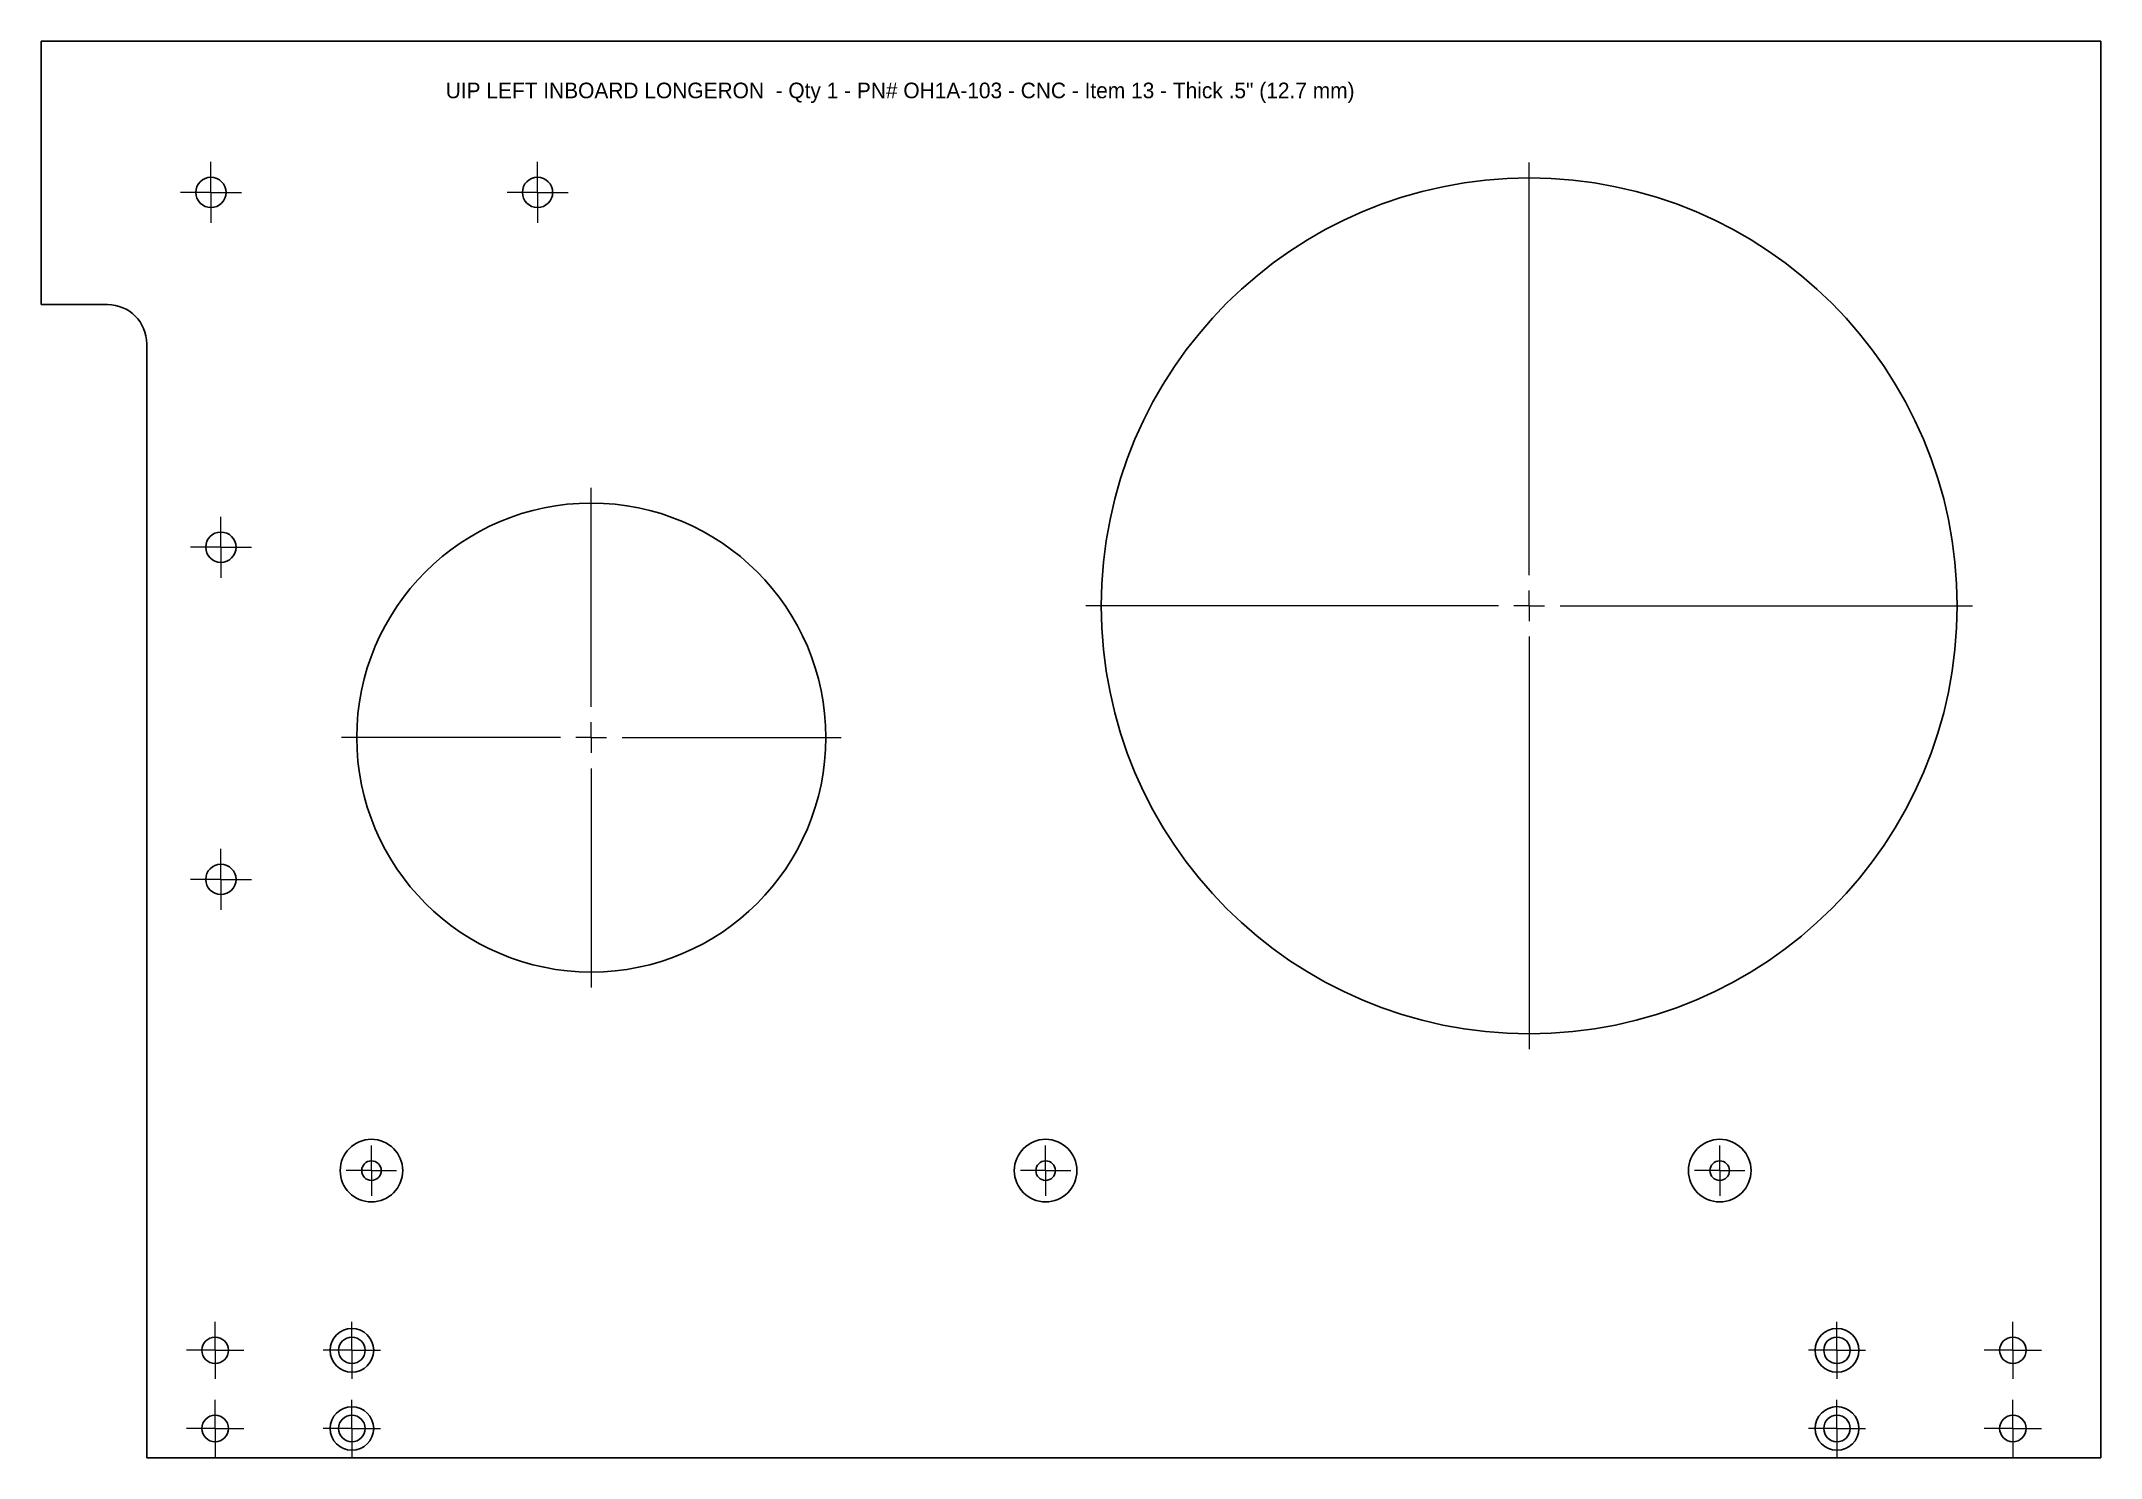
# Model space of a CAD drawing. Header units: inches. Extents: x -0.34 to 6.25, y 0 to 4.53.
import ezdxf

# ---------------------------------------------------------------- set-up
doc = ezdxf.new("R2010")
doc.units = ezdxf.units.IN
doc.header["$MEASUREMENT"] = 0
doc.layers.add('Info', color=4, linetype='Continuous')
doc.styles.add('Annotative', font='txt')

# ---------------------------------------------------------------- blocks, each defined once
blk = doc.blocks.new('SW_CENTERMARKSYMBOL_0')
at = {"color": 0, "linetype": 'Continuous', "lineweight": 18}
for p, q in [((0, 0.0492), (0, 0.0805)), ((-0.0492, 0), (-0.0805, 0)), ((0, 0), (-0.0492, 0)), ((0, 0), (0, 0.0492)), ((0, 0), (0, -0.0492)), ((0, 0), (0.0492, 0)), ((0.0492, 0), (0.0805, 0)), ((0, -0.0492), (0, -0.0805))]:
    blk.add_line(p, q, dxfattribs=at)
blk = doc.blocks.new('SW_CENTERMARKSYMBOL_1')
at = {"color": 0, "linetype": 'Continuous', "lineweight": 18}
for p, q in [((0, 0.0492), (0, 0.0805)), ((-0.0492, 0), (-0.0805, 0)), ((0, 0), (-0.0492, 0)), ((0, 0), (0, 0.0492)), ((0, 0), (0, -0.0492)), ((0, 0), (0.0492, 0)), ((0.0492, 0), (0.0805, 0)), ((0, -0.0492), (0, -0.0805))]:
    blk.add_line(p, q, dxfattribs=at)
blk = doc.blocks.new('SW_CENTERMARKSYMBOL_2')
at = {"color": 0, "linetype": 'Continuous', "lineweight": 18}
for p, q in [((0, 0.0492), (0, 0.0805)), ((-0.0492, 0), (-0.0805, 0)), ((0, 0), (-0.0492, 0)), ((0, 0), (0, 0.0492)), ((0, 0), (0, -0.0492)), ((0, 0), (0.0492, 0)), ((0.0492, 0), (0.0805, 0)), ((0, -0.0492), (0, -0.0805))]:
    blk.add_line(p, q, dxfattribs=at)
blk = doc.blocks.new('SW_CENTERMARKSYMBOL_3')
at = {"color": 0, "linetype": 'Continuous', "lineweight": 18}
for p, q in [((0, 0.0492), (0, 0.0976)), ((-0.0492, 0), (-0.0976, 0)), ((0, 0), (-0.0492, 0)), ((0, 0), (0, 0.0492)), ((0, 0), (0, -0.0492)), ((0, 0), (0.0492, 0)), ((0.0492, 0), (0.0976, 0)), ((0, -0.0492), (0, -0.0976))]:
    blk.add_line(p, q, dxfattribs=at)
blk = doc.blocks.new('SW_CENTERMARKSYMBOL_4')
at = {"color": 0, "linetype": 'Continuous', "lineweight": 18}
for p, q in [((0, 0.0492), (0, 0.0976)), ((-0.0492, 0), (-0.0976, 0)), ((0, 0), (-0.0492, 0)), ((0, 0), (0, 0.0492)), ((0, 0), (0, -0.0492)), ((0, 0), (0.0492, 0)), ((0.0492, 0), (0.0976, 0)), ((0, -0.0492), (0, -0.0976))]:
    blk.add_line(p, q, dxfattribs=at)
blk = doc.blocks.new('SW_CENTERMARKSYMBOL_5')
at = {"color": 0, "linetype": 'Continuous', "lineweight": 18}
for p, q in [((0, 0.0492), (0, 0.0916)), ((-0.0492, 0), (-0.0916, 0)), ((0, 0), (-0.0492, 0)), ((0, 0), (0, 0.0492)), ((0, 0), (0, -0.0492)), ((0, 0), (0.0492, 0)), ((0.0492, 0), (0.0916, 0)), ((0, -0.0492), (0, -0.0916))]:
    blk.add_line(p, q, dxfattribs=at)
blk = doc.blocks.new('SW_CENTERMARKSYMBOL_6')
at = {"color": 0, "linetype": 'Continuous', "lineweight": 18}
for p, q in [((0, 0.0492), (0, 0.0916)), ((-0.0492, 0), (-0.0916, 0)), ((0, 0), (-0.0492, 0)), ((0, 0), (0, 0.0492)), ((0, 0), (0, -0.0492)), ((0, 0), (0.0492, 0)), ((0.0492, 0), (0.0916, 0)), ((0, -0.0492), (0, -0.0916))]:
    blk.add_line(p, q, dxfattribs=at)
blk = doc.blocks.new('SW_CENTERMARKSYMBOL_7')
at = {"color": 0, "linetype": 'Continuous', "lineweight": 18}
for p, q in [((0, 0.0492), (0, 0.0916)), ((-0.0492, 0), (-0.0916, 0)), ((0, 0), (-0.0492, 0)), ((0, 0), (0, 0.0492)), ((0, 0), (0, -0.0492)), ((0, 0), (0.0492, 0)), ((0.0492, 0), (0.0916, 0)), ((0, -0.0492), (0, -0.0916))]:
    blk.add_line(p, q, dxfattribs=at)
blk = doc.blocks.new('SW_CENTERMARKSYMBOL_8')
at = {"color": 0, "linetype": 'Continuous', "lineweight": 18}
for p, q in [((0, 0.0492), (0, 0.0916)), ((-0.0492, 0), (-0.0916, 0)), ((0, 0), (-0.0492, 0)), ((0, 0), (0, 0.0492)), ((0, 0), (0, -0.0492)), ((0, 0), (0.0492, 0)), ((0.0492, 0), (0.0916, 0)), ((0, -0.0492), (0, -0.0916))]:
    blk.add_line(p, q, dxfattribs=at)
blk = doc.blocks.new('SW_CENTERMARKSYMBOL_9')
at = {"color": 0, "linetype": 'Continuous', "lineweight": 18}
for p, q in [((0, 0.0492), (0, 0.0916)), ((-0.0492, 0), (-0.0916, 0)), ((0, 0), (-0.0492, 0)), ((0, 0), (0, 0.0492)), ((0, 0), (0, -0.0492)), ((0, 0), (0.0492, 0)), ((0.0492, 0), (0.0916, 0)), ((0, -0.0492), (0, -0.0916))]:
    blk.add_line(p, q, dxfattribs=at)
blk = doc.blocks.new('SW_CENTERMARKSYMBOL_10')
at = {"color": 0, "linetype": 'Continuous', "lineweight": 18}
for p, q in [((0, 0.0492), (0, 0.0916)), ((-0.0492, 0), (-0.0916, 0)), ((0, 0), (-0.0492, 0)), ((0, 0), (0, 0.0492)), ((0, 0), (0, -0.0492)), ((0, 0), (0.0492, 0)), ((0.0492, 0), (0.0916, 0)), ((0, -0.0492), (0, -0.0916))]:
    blk.add_line(p, q, dxfattribs=at)
blk = doc.blocks.new('SW_CENTERMARKSYMBOL_11')
at = {"color": 0, "linetype": 'Continuous', "lineweight": 18}
for p, q in [((0, 0.0492), (0, 0.0916)), ((-0.0492, 0), (-0.0916, 0)), ((0, 0), (-0.0492, 0)), ((0, 0), (0, 0.0492)), ((0, 0), (0, -0.0492)), ((0, 0), (0.0492, 0)), ((0.0492, 0), (0.0916, 0)), ((0, -0.0492), (0, -0.0916))]:
    blk.add_line(p, q, dxfattribs=at)
blk = doc.blocks.new('SW_CENTERMARKSYMBOL_12')
at = {"color": 0, "linetype": 'Continuous', "lineweight": 18}
for p, q in [((0, 0.0492), (0, 0.0916)), ((-0.0492, 0), (-0.0916, 0)), ((0, 0), (-0.0492, 0)), ((0, 0), (0, 0.0492)), ((0, 0), (0, -0.0492)), ((0, 0), (0.0492, 0)), ((0.0492, 0), (0.0916, 0)), ((0, -0.0492), (0, -0.0916))]:
    blk.add_line(p, q, dxfattribs=at)
blk = doc.blocks.new('SW_CENTERMARKSYMBOL_13')
at = {"color": 0, "linetype": 'Continuous', "lineweight": 18}
for p, q in [((0, 0.0492), (0, 0.0976)), ((-0.0492, 0), (-0.0976, 0)), ((0, 0), (-0.0492, 0)), ((0, 0), (0, 0.0492)), ((0, 0), (0, -0.0492)), ((0, 0), (0.0492, 0)), ((0.0492, 0), (0.0976, 0)), ((0, -0.0492), (0, -0.0976))]:
    blk.add_line(p, q, dxfattribs=at)
blk = doc.blocks.new('SW_CENTERMARKSYMBOL_14')
at = {"color": 0, "linetype": 'Continuous', "lineweight": 18}
for p, q in [((0, 0.0492), (0, 0.0976)), ((-0.0492, 0), (-0.0976, 0)), ((0, 0), (-0.0492, 0)), ((0, 0), (0, 0.0492)), ((0, 0), (0, -0.0492)), ((0, 0), (0.0492, 0)), ((0.0492, 0), (0.0976, 0)), ((0, -0.0492), (0, -0.0976))]:
    blk.add_line(p, q, dxfattribs=at)
blk = doc.blocks.new('SW_CENTERMARKSYMBOL_15')
at = {"color": 0, "linetype": 'Continuous', "lineweight": 18}
for p, q in [((0, 0.0984), (0, 0.7992)), ((-0.0984, 0), (-0.7992, 0)), ((0, 0), (-0.0492, 0)), ((0, 0), (0, 0.0492)), ((0, 0), (0, -0.0492)), ((0, 0), (0.0492, 0)), ((0.0984, 0), (0.7992, 0)), ((0, -0.0984), (0, -0.7992))]:
    blk.add_line(p, q, dxfattribs=at)
blk = doc.blocks.new('SW_CENTERMARKSYMBOL_16')
at = {"color": 0, "linetype": 'Continuous', "lineweight": 18}
for p, q in [((0, 0.0984), (0, 1.418)), ((-0.0984, 0), (-1.418, 0)), ((0, 0), (-0.0492, 0)), ((0, 0), (0, 0.0492)), ((0, 0), (0, -0.0492)), ((0, 0), (0.0492, 0)), ((0.0984, 0), (1.418, 0)), ((0, -0.0984), (0, -1.418))]:
    blk.add_line(p, q, dxfattribs=at)

msp = doc.modelspace()

# ---------------------------------------------------------------- linework, layer by layer
at = {"color": 7, "linetype": 'Continuous', "lineweight": 25}
for p, q in [((6.25, 4.5312), (-0.3375, 4.5312)), ((-0.3375, 4.5312), (-0.3375, 3.6887)), ((6.25, 4.5312), (6.25, 0)), ((-0.125, 3.6887), (-0.3375, 3.6887)), ((0, 0), (0, 3.5637)), ((6.25, 0), (0, 0))]:
    msp.add_line(p, q, dxfattribs=at)
for centre, radius in [((0.2053, 4.0475), 0.0484), ((1.25, 4.0475), 0.0484), ((4.4219, 2.725), 1.3687), ((1.4219, 2.3037), 0.75), ((0.2372, 2.9127), 0.0484), ((0.2372, 1.8502), 0.0484), ((0.7188, 0.9187), 0.1), ((2.875, 0.9187), 0.1), ((5.0312, 0.9187), 0.1), ((0.7188, 0.9187), 0.0312), ((2.875, 0.9187), 0.0312), ((5.0312, 0.9187), 0.0312), ((0.6562, 0.3438), 0.0697), ((5.4062, 0.3438), 0.0698), ((0.2188, 0.3438), 0.0424), ((0.6562, 0.3438), 0.0424), ((5.4062, 0.3438), 0.0424), ((5.9688, 0.3438), 0.0424), ((0.2188, 0.0938), 0.0424), ((0.6562, 0.0938), 0.0697), ((0.6562, 0.0938), 0.0424), ((5.4062, 0.0938), 0.0698), ((5.4062, 0.0938), 0.0424), ((5.9688, 0.0938), 0.0424)]:
    msp.add_circle(centre, radius, dxfattribs=at)
msp.add_arc((-0.125, 3.5637), 0.125, 0, 90, dxfattribs=at)

# ---------------------------------------------------------------- block references
at = {"color": 7, "linetype": 'Continuous', "lineweight": 0}
for name, p in [('SW_CENTERMARKSYMBOL_3', (0.2053, 4.0475)), ('SW_CENTERMARKSYMBOL_4', (1.25, 4.0475)), ('SW_CENTERMARKSYMBOL_16', (4.4219, 2.725)), ('SW_CENTERMARKSYMBOL_15', (1.4219, 2.3037)), ('SW_CENTERMARKSYMBOL_13', (0.2372, 2.9127)), ('SW_CENTERMARKSYMBOL_14', (0.2372, 1.8502)), ('SW_CENTERMARKSYMBOL_0', (0.7188, 0.9187)), ('SW_CENTERMARKSYMBOL_1', (2.875, 0.9187)), ('SW_CENTERMARKSYMBOL_2', (5.0312, 0.9187)), ('SW_CENTERMARKSYMBOL_8', (0.2188, 0.3438)), ('SW_CENTERMARKSYMBOL_11', (0.6562, 0.3438)), ('SW_CENTERMARKSYMBOL_9', (5.4062, 0.3438)), ('SW_CENTERMARKSYMBOL_6', (5.9688, 0.3438)), ('SW_CENTERMARKSYMBOL_7', (0.2188, 0.0938)), ('SW_CENTERMARKSYMBOL_12', (0.6562, 0.0938)), ('SW_CENTERMARKSYMBOL_10', (5.4062, 0.0938)), ('SW_CENTERMARKSYMBOL_5', (5.9688, 0.0938))]:
    msp.add_blockref(name, p, dxfattribs=at)

# ---------------------------------------------------------------- texts
at = {"layer": 'Info', "style": 'Annotative'}
msp.add_text('UIP LEFT INBOARD LONGERON  - Qty 1 - PN# OH1A-103 - CNC - Item 13 - Thick .5" (12.7 mm)', height=0.05, dxfattribs=at).set_placement((0.9563, 4.3487))

doc.saveas('drawing.dxf')
